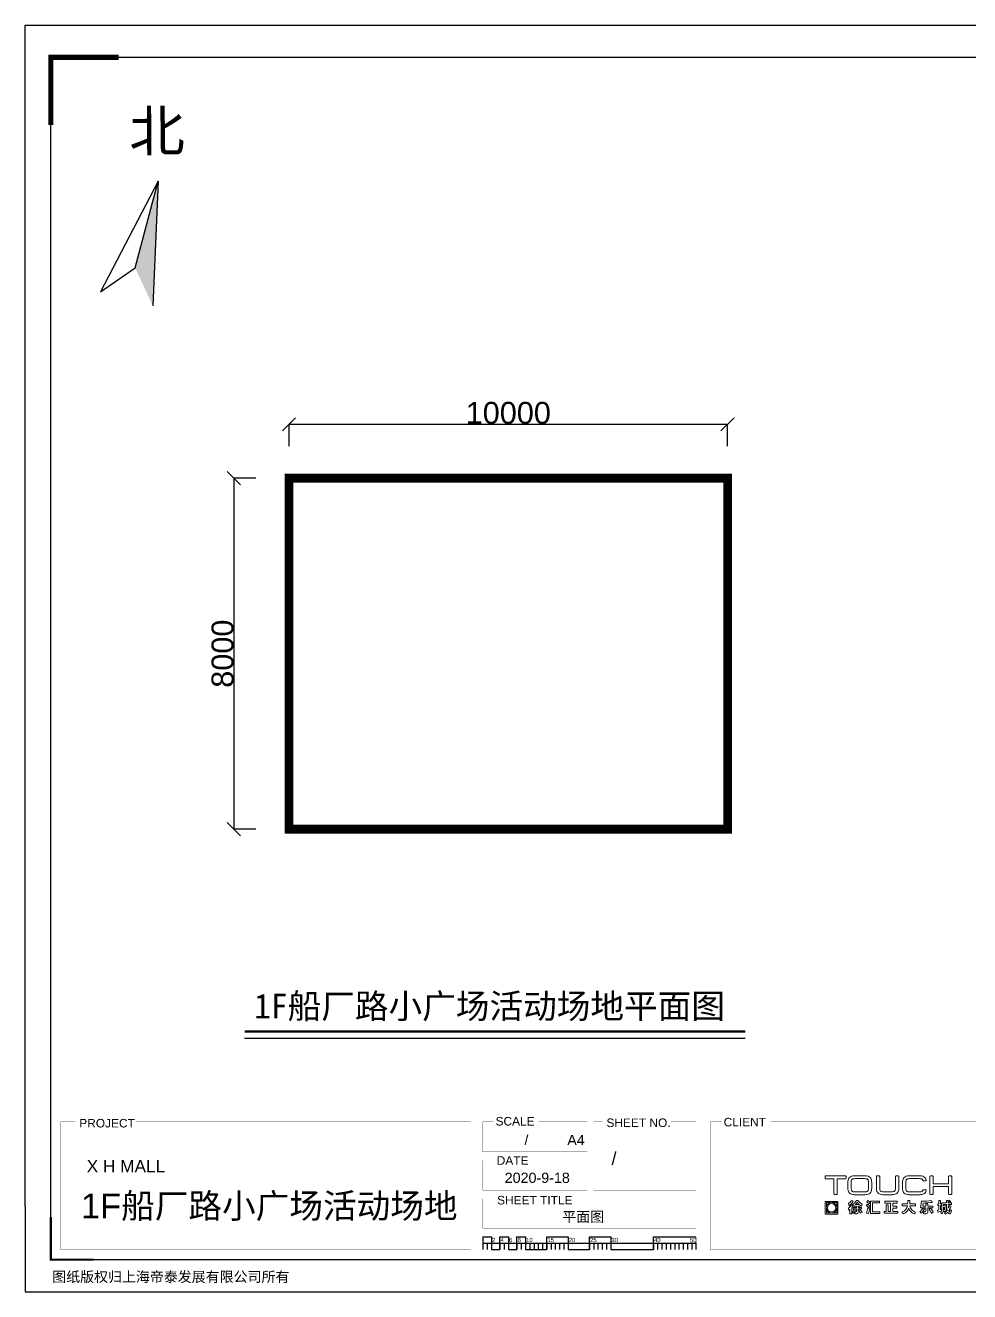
# Model space of a CAD drawing. Header units: inches. Extents: x -3944 to 36880, y -14937 to 13931.
# Drawn here: x -3944 to 17592, y -14937 to 13931 of the extents above; entities that cross this region are included whole.
import ezdxf
from ezdxf.enums import TextEntityAlignment as Align

# ---------------------------------------------------------------- set-up
doc = ezdxf.new("R2010")
doc.units = ezdxf.units.IN
doc.header["$MEASUREMENT"] = 0
for name, color, linetype in [('DIM', 3, 'Continuous'), ('WALL', 255, 'Continuous'), ('图层 1', 7, 'Continuous')]:
    doc.layers.add(name, color=color, linetype=linetype)
doc.styles.add('3F_2017.02$0$H1', font='swisscl.ttf')
doc.styles.get("Standard").update_dxf_attribs({"font": 'arial.ttf'})
doc.dimstyles.new('DIM-200MM', dxfattribs={"dimtxt": 200, "dimasz": 120, "dimexe": 10, "dimexo": 10, "dimgap": 0.7, "dimtad": 1, "dimdec": 0, "dimrnd": 5, "dimzin": 1, "dimdsep": 46, "dimtxsty": 'Standard', "dimblk": 'OBLIQUE', "dimcen": 0.5, "dimdle": 1, "dimclrd": 256, "dimclre": 256, "dimclrt": 7, "dimaunit": 1, "dimadec": 0, "dimazin": 0, "dimtfac": 1, "dimtdec": 0, "dimtix": 1, "dimtmove": 2, "dimatfit": 3, "dimfxl": 0, "dimtolj": 1, "dimtzin": 1, "dimarcsym": 0})

# ---------------------------------------------------------------- blocks, each defined once
blk = doc.blocks.new('block 35')
at = {"layer": '图层 1', "lineweight": 0}
blk.add_lwpolyline([(116.32, -100.16), (109.08, -100.16), (109.08, -107.4), (116.32, -107.4), (116.32, -100.16), (116.32, -100.16)], dxfattribs=at)
for points, knots in [([(120.65, -85.64), (120.65, -85.64), (109.29, -85.64), (109.29, -85.64), (109.11, -85.64), (108.97, -85.78), (108.97, -85.96), (108.97, -85.96), (108.97, -86.98), (108.97, -86.98), (108.97, -87.16), (109.11, -87.3), (109.29, -87.3), (109.29, -87.3), (113.98, -87.3), (113.98, -87.3), (113.98, -87.3), (114, -87.31), (114.02, -87.31), (114.02, -87.31), (114.02, -95.91), (114.02, -95.91), (114.02, -96.09), (114.16, -96.23), (114.34, -96.23), (114.34, -96.23), (115.6, -96.23), (115.6, -96.23), (115.78, -96.23), (115.92, -96.09), (115.92, -95.91), (115.92, -95.91), (115.92, -87.31), (115.92, -87.31), (115.92, -87.31), (115.96, -87.3), (115.96, -87.3), (115.96, -87.3), (120.65, -87.3), (120.65, -87.3), (120.83, -87.3), (120.97, -87.16), (120.97, -86.98), (120.97, -86.98), (120.97, -85.96), (120.97, -85.96), (120.97, -85.78), (120.83, -85.64), (120.65, -85.64), (120.65, -85.64), (120.65, -85.64), (120.65, -85.64)], [0, 0, 0, 0, 1, 1, 1, 2, 2, 2, 3, 3, 3, 4, 4, 4, 5, 5, 5, 6, 6, 6, 7, 7, 7, 8, 8, 8, 9, 9, 9, 10, 10, 10, 11, 11, 11, 12, 12, 12, 13, 13, 13, 14, 14, 14, 15, 15, 15, 16, 16, 16, 17, 17, 17, 17]), ([(135.45, -87.99), (135.36, -87.58), (135.21, -87.21), (135, -86.9), (134.79, -86.57), (134.49, -86.3), (134.1, -86.09), (133.73, -85.89), (133.26, -85.73), (132.7, -85.64), (132.15, -85.54), (131.48, -85.5), (130.69, -85.5), (130.69, -85.5), (126.89, -85.5), (126.89, -85.5), (126.11, -85.5), (125.43, -85.54), (124.89, -85.64), (124.33, -85.73), (123.86, -85.89), (123.49, -86.09), (123.1, -86.3), (122.8, -86.57), (122.58, -86.89), (122.38, -87.21), (122.22, -87.58), (122.13, -87.99), (122.04, -88.39), (121.99, -88.85), (121.97, -89.34), (121.96, -89.82), (121.95, -90.35), (121.95, -90.94), (121.95, -91.53), (121.96, -92.06), (121.97, -92.54), (121.99, -93.03), (122.04, -93.49), (122.13, -93.89), (122.22, -94.3), (122.38, -94.67), (122.58, -94.98), (122.8, -95.31), (123.1, -95.58), (123.49, -95.79), (123.86, -95.99), (124.33, -96.14), (124.89, -96.24), (125.43, -96.33), (126.11, -96.38), (126.89, -96.38), (126.89, -96.38), (130.69, -96.38), (130.69, -96.38), (131.48, -96.38), (132.15, -96.33), (132.7, -96.24), (133.26, -96.14), (133.73, -95.99), (134.1, -95.79), (134.49, -95.58), (134.79, -95.31), (135, -94.98), (135.21, -94.67), (135.36, -94.3), (135.45, -93.89), (135.54, -93.49), (135.59, -93.03), (135.61, -92.54), (135.63, -92.05), (135.63, -91.51), (135.63, -90.94), (135.63, -90.36), (135.63, -89.83), (135.61, -89.34), (135.59, -88.84), (135.54, -88.39), (135.45, -87.99), (135.45, -87.99), (135.45, -87.99), (135.45, -87.99)], [0, 0, 0, 0, 1, 1, 1, 2, 2, 2, 3, 3, 3, 4, 4, 4, 5, 5, 5, 6, 6, 6, 7, 7, 7, 8, 8, 8, 9, 9, 9, 10, 10, 10, 11, 11, 11, 12, 12, 12, 13, 13, 13, 14, 14, 14, 15, 15, 15, 16, 16, 16, 17, 17, 17, 18, 18, 18, 19, 19, 19, 20, 20, 20, 21, 21, 21, 22, 22, 22, 23, 23, 23, 24, 24, 24, 25, 25, 25, 26, 26, 26, 27, 27, 27, 27]), ([(150.74, -85.59), (150.74, -85.59), (149.47, -85.59), (149.47, -85.59), (149.38, -85.59), (149.3, -85.63), (149.25, -85.69), (149.18, -85.74), (149.15, -85.83), (149.15, -85.91), (149.15, -85.91), (149.16, -90.83), (149.16, -90.83), (149.16, -91.44), (149.16, -92.07), (149.15, -92.51), (149.14, -92.93), (149.1, -93.29), (149.04, -93.57), (148.99, -93.83), (148.91, -94.03), (148.8, -94.18), (148.7, -94.31), (148.56, -94.42), (148.36, -94.49), (148.15, -94.58), (147.86, -94.64), (147.5, -94.67), (147.13, -94.7), (146.66, -94.72), (146.12, -94.72), (146.12, -94.72), (143.16, -94.72), (143.16, -94.72), (142.61, -94.72), (142.14, -94.7), (141.77, -94.67), (141.42, -94.64), (141.13, -94.58), (140.91, -94.49), (140.71, -94.42), (140.57, -94.32), (140.47, -94.18), (140.37, -94.04), (140.29, -93.83), (140.23, -93.57), (140.18, -93.29), (140.14, -92.93), (140.13, -92.51), (140.12, -92.08), (140.12, -91.44), (140.12, -90.83), (140.12, -90.83), (140.12, -85.91), (140.12, -85.91), (140.12, -85.73), (139.97, -85.59), (139.8, -85.59), (139.8, -85.59), (138.54, -85.59), (138.54, -85.59), (138.36, -85.59), (138.22, -85.74), (138.22, -85.91), (138.22, -85.91), (138.22, -90.83), (138.22, -90.83), (138.22, -91.41), (138.22, -92.05), (138.24, -92.53), (138.25, -93.03), (138.3, -93.48), (138.39, -93.88), (138.49, -94.3), (138.64, -94.67), (138.84, -94.98), (139.06, -95.3), (139.36, -95.57), (139.75, -95.78), (140.12, -95.99), (140.59, -96.14), (141.15, -96.23), (141.7, -96.33), (142.37, -96.38), (143.16, -96.38), (143.16, -96.38), (146.12, -96.38), (146.12, -96.38), (146.9, -96.38), (147.58, -96.33), (148.12, -96.23), (148.68, -96.14), (149.15, -95.99), (149.52, -95.78), (149.91, -95.57), (150.21, -95.3), (150.43, -94.98), (150.63, -94.67), (150.78, -94.3), (150.88, -93.88), (150.96, -93.48), (151.02, -93.03), (151.03, -92.53), (151.05, -92.05), (151.06, -91.41), (151.06, -90.83), (151.06, -90.83), (151.06, -85.91), (151.06, -85.91), (151.06, -85.73), (150.91, -85.59), (150.74, -85.59), (150.74, -85.59), (150.74, -85.59), (150.74, -85.59)], [0, 0, 0, 0, 1, 1, 1, 2, 2, 2, 3, 3, 3, 4, 4, 4, 5, 5, 5, 6, 6, 6, 7, 7, 7, 8, 8, 8, 9, 9, 9, 10, 10, 10, 11, 11, 11, 12, 12, 12, 13, 13, 13, 14, 14, 14, 15, 15, 15, 16, 16, 16, 17, 17, 17, 18, 18, 18, 19, 19, 19, 20, 20, 20, 21, 21, 21, 22, 22, 22, 23, 23, 23, 24, 24, 24, 25, 25, 25, 26, 26, 26, 27, 27, 27, 28, 28, 28, 29, 29, 29, 30, 30, 30, 31, 31, 31, 32, 32, 32, 33, 33, 33, 34, 34, 34, 35, 35, 35, 36, 36, 36, 37, 37, 37, 38, 38, 38, 38]), ([(164.81, -93.59), (164.75, -93.84), (164.68, -94.05), (164.57, -94.19), (164.47, -94.33), (164.32, -94.43), (164.13, -94.51), (163.91, -94.59), (163.62, -94.65), (163.27, -94.68), (162.9, -94.71), (162.43, -94.73), (161.88, -94.73), (161.88, -94.73), (158.09, -94.73), (158.09, -94.73), (157.54, -94.73), (157.07, -94.71), (156.69, -94.68), (156.34, -94.65), (156.05, -94.59), (155.83, -94.51), (155.64, -94.43), (155.49, -94.33), (155.39, -94.19), (155.29, -94.05), (155.21, -93.84), (155.15, -93.59), (155.1, -93.3), (155.06, -92.95), (155.05, -92.52), (155.05, -92.1), (155.04, -91.59), (155.04, -91), (155.04, -90.41), (155.05, -89.78), (155.05, -89.35), (155.06, -88.93), (155.1, -88.58), (155.15, -88.29), (155.21, -88.04), (155.29, -87.83), (155.39, -87.69), (155.49, -87.55), (155.64, -87.45), (155.83, -87.37), (156.05, -87.29), (156.34, -87.23), (156.69, -87.2), (157.07, -87.17), (157.54, -87.15), (158.08, -87.15), (158.08, -87.15), (161.88, -87.15), (161.88, -87.15), (162.43, -87.15), (162.9, -87.17), (163.27, -87.2), (163.62, -87.23), (163.91, -87.29), (164.13, -87.37), (164.32, -87.45), (164.47, -87.55), (164.57, -87.69), (164.68, -87.83), (164.75, -88.04), (164.81, -88.29), (164.81, -88.31), (164.81, -88.34), (164.82, -88.35), (164.82, -88.35), (166.71, -88.35), (166.71, -88.35), (166.69, -88.23), (166.67, -88.1), (166.64, -87.99), (166.55, -87.57), (166.4, -87.2), (166.2, -86.89), (165.98, -86.56), (165.68, -86.29), (165.29, -86.08), (164.92, -85.88), (164.45, -85.73), (163.89, -85.63), (163.34, -85.54), (162.67, -85.49), (161.88, -85.49), (161.88, -85.49), (158.09, -85.49), (158.09, -85.49), (157.3, -85.49), (156.62, -85.54), (156.08, -85.63), (155.52, -85.73), (155.05, -85.88), (154.68, -86.08), (154.29, -86.29), (153.99, -86.56), (153.77, -86.89), (153.56, -87.2), (153.41, -87.57), (153.32, -87.99), (153.23, -88.39), (153.18, -88.84), (153.16, -89.34), (153.15, -89.78), (153.14, -90.4), (153.14, -90.95), (153.14, -90.95), (153.14, -91), (153.14, -91), (153.14, -91), (153.14, -91.05), (153.14, -91.05), (153.14, -91.59), (153.15, -92.1), (153.16, -92.54), (153.18, -93.04), (153.23, -93.49), (153.32, -93.89), (153.41, -94.31), (153.56, -94.68), (153.77, -94.99), (153.99, -95.32), (154.29, -95.59), (154.68, -95.8), (155.05, -96), (155.52, -96.15), (156.08, -96.25), (156.62, -96.34), (157.3, -96.39), (158.08, -96.39), (158.08, -96.39), (161.88, -96.39), (161.88, -96.39), (162.67, -96.39), (163.34, -96.34), (163.89, -96.25), (164.45, -96.15), (164.92, -96), (165.29, -95.8), (165.68, -95.59), (165.98, -95.31), (166.2, -94.99), (166.4, -94.68), (166.55, -94.31), (166.64, -93.89), (166.67, -93.77), (166.69, -93.65), (166.71, -93.52), (166.71, -93.52), (164.82, -93.52), (164.82, -93.52), (164.81, -93.54), (164.81, -93.57), (164.81, -93.59), (164.81, -93.59), (164.81, -93.59), (164.81, -93.59)], [0, 0, 0, 0, 1, 1, 1, 2, 2, 2, 3, 3, 3, 4, 4, 4, 5, 5, 5, 6, 6, 6, 7, 7, 7, 8, 8, 8, 9, 9, 9, 10, 10, 10, 11, 11, 11, 12, 12, 12, 13, 13, 13, 14, 14, 14, 15, 15, 15, 16, 16, 16, 17, 17, 17, 18, 18, 18, 19, 19, 19, 20, 20, 20, 21, 21, 21, 22, 22, 22, 23, 23, 23, 24, 24, 24, 25, 25, 25, 26, 26, 26, 27, 27, 27, 28, 28, 28, 29, 29, 29, 30, 30, 30, 31, 31, 31, 32, 32, 32, 33, 33, 33, 34, 34, 34, 35, 35, 35, 36, 36, 36, 37, 37, 37, 38, 38, 38, 39, 39, 39, 40, 40, 40, 41, 41, 41, 42, 42, 42, 43, 43, 43, 44, 44, 44, 45, 45, 45, 46, 46, 46, 47, 47, 47, 48, 48, 48, 49, 49, 49, 50, 50, 50, 51, 51, 51, 52, 52, 52, 53, 53, 53, 53]), ([(180.91, -85.64), (180.91, -85.64), (179.65, -85.64), (179.65, -85.64), (179.48, -85.64), (179.34, -85.78), (179.34, -85.96), (179.34, -85.96), (179.34, -90.05), (179.34, -90.05), (179.34, -90.05), (179.33, -90.09), (179.33, -90.09), (179.33, -90.09), (174.96, -90.09), (174.96, -90.09), (174.96, -90.09), (170.59, -90.09), (170.59, -90.09), (170.59, -90.09), (170.58, -90.05), (170.58, -90.05), (170.58, -90.05), (170.58, -85.96), (170.58, -85.96), (170.58, -85.78), (170.44, -85.64), (170.27, -85.64), (170.27, -85.64), (169.01, -85.64), (169.01, -85.64), (168.83, -85.64), (168.69, -85.78), (168.69, -85.96), (168.69, -85.96), (168.69, -95.88), (168.69, -95.88), (168.69, -96.06), (168.83, -96.2), (169.01, -96.2), (169.01, -96.2), (170.27, -96.2), (170.27, -96.2), (170.44, -96.2), (170.58, -96.06), (170.58, -95.88), (170.58, -95.88), (170.58, -91.79), (170.58, -91.79), (170.58, -91.79), (170.59, -91.77), (170.59, -91.75), (170.59, -91.75), (170.84, -91.75), (170.84, -91.75), (170.84, -91.75), (179.08, -91.75), (179.08, -91.75), (179.08, -91.75), (179.33, -91.75), (179.33, -91.75), (179.33, -91.77), (179.34, -91.79), (179.34, -91.79), (179.34, -91.79), (179.34, -95.88), (179.34, -95.88), (179.34, -96.06), (179.48, -96.2), (179.65, -96.2), (179.65, -96.2), (180.91, -96.2), (180.91, -96.2), (181.09, -96.2), (181.23, -96.06), (181.23, -95.88), (181.23, -95.88), (181.23, -85.96), (181.23, -85.96), (181.23, -85.78), (181.09, -85.64), (180.91, -85.64), (180.91, -85.64), (180.91, -85.64), (180.91, -85.64)], [0, 0, 0, 0, 1, 1, 1, 2, 2, 2, 3, 3, 3, 4, 4, 4, 5, 5, 5, 6, 6, 6, 7, 7, 7, 8, 8, 8, 9, 9, 9, 10, 10, 10, 11, 11, 11, 12, 12, 12, 13, 13, 13, 14, 14, 14, 15, 15, 15, 16, 16, 16, 17, 17, 17, 18, 18, 18, 19, 19, 19, 20, 20, 20, 21, 21, 21, 22, 22, 22, 23, 23, 23, 24, 24, 24, 25, 25, 25, 26, 26, 26, 27, 27, 27, 28, 28, 28, 28]), ([(130.69, -94.72), (130.69, -94.72), (126.89, -94.72), (126.89, -94.72), (126.34, -94.72), (125.87, -94.71), (125.5, -94.68), (125.15, -94.65), (124.86, -94.59), (124.64, -94.5), (124.45, -94.42), (124.31, -94.32), (124.21, -94.19), (124.1, -94.04), (124.02, -93.84), (123.97, -93.58), (123.91, -93.3), (123.88, -92.94), (123.87, -92.52), (123.86, -92.08), (123.85, -91.55), (123.85, -90.94), (123.85, -90.33), (123.85, -89.79), (123.87, -89.36), (123.87, -88.94), (123.91, -88.58), (123.96, -88.3), (124.01, -88.04), (124.1, -87.84), (124.2, -87.69), (124.3, -87.56), (124.45, -87.45), (124.64, -87.38), (124.86, -87.29), (125.15, -87.23), (125.5, -87.2), (125.88, -87.17), (126.34, -87.16), (126.89, -87.16), (126.89, -87.16), (130.69, -87.16), (130.69, -87.16), (131.24, -87.16), (131.71, -87.17), (132.08, -87.2), (132.43, -87.23), (132.72, -87.29), (132.94, -87.38), (133.13, -87.45), (133.28, -87.56), (133.38, -87.69), (133.49, -87.84), (133.56, -88.04), (133.62, -88.3), (133.67, -88.58), (133.71, -88.94), (133.72, -89.36), (133.73, -89.8), (133.73, -90.33), (133.73, -90.94), (133.73, -91.55), (133.73, -92.08), (133.72, -92.52), (133.71, -92.94), (133.67, -93.3), (133.62, -93.58), (133.56, -93.84), (133.49, -94.04), (133.38, -94.19), (133.28, -94.32), (133.13, -94.42), (132.94, -94.5), (132.72, -94.59), (132.43, -94.65), (132.08, -94.68), (131.71, -94.71), (131.24, -94.72), (130.69, -94.72), (130.69, -94.72), (130.69, -94.72), (130.69, -94.72)], [0, 0, 0, 0, 1, 1, 1, 2, 2, 2, 3, 3, 3, 4, 4, 4, 5, 5, 5, 6, 6, 6, 7, 7, 7, 8, 8, 8, 9, 9, 9, 10, 10, 10, 11, 11, 11, 12, 12, 12, 13, 13, 13, 14, 14, 14, 15, 15, 15, 16, 16, 16, 17, 17, 17, 18, 18, 18, 19, 19, 19, 20, 20, 20, 21, 21, 21, 22, 22, 22, 23, 23, 23, 24, 24, 24, 25, 25, 25, 26, 26, 26, 27, 27, 27, 27]), ([(109.72, -100.79), (109.72, -100.79), (112.51, -100.79), (112.51, -100.79), (111.01, -100.89), (109.81, -102.09), (109.72, -103.58), (109.72, -103.58), (109.72, -100.79), (109.72, -100.79), (109.72, -100.79), (109.72, -100.79), (109.72, -100.79)], [0, 0, 0, 0, 1, 1, 1, 2, 2, 2, 3, 3, 3, 4, 4, 4, 4]), ([(115.69, -103.58), (115.59, -102.09), (114.39, -100.89), (112.9, -100.79), (112.9, -100.79), (115.69, -100.79), (115.69, -100.79), (115.69, -100.79), (115.69, -103.58), (115.69, -103.58), (115.69, -103.58), (115.69, -103.58), (115.69, -103.58)], [0, 0, 0, 0, 1, 1, 1, 2, 2, 2, 3, 3, 3, 4, 4, 4, 4]), ([(109.72, -106.76), (109.72, -106.76), (109.72, -103.97), (109.72, -103.97), (109.81, -105.47), (111.01, -106.67), (112.51, -106.76), (112.51, -106.76), (109.72, -106.76), (109.72, -106.76), (109.72, -106.76), (109.72, -106.76), (109.72, -106.76)], [0, 0, 0, 0, 1, 1, 1, 2, 2, 2, 3, 3, 3, 4, 4, 4, 4]), ([(110.29, -103.79), (110.29, -102.46), (111.37, -101.38), (112.71, -101.38), (114.03, -101.38), (115.11, -102.46), (115.11, -103.79), (115.11, -105.11), (114.03, -106.19), (112.71, -106.19), (111.37, -106.19), (110.29, -105.11), (110.29, -103.79), (110.29, -103.79), (110.29, -103.79), (110.29, -103.79)], [0, 0, 0, 0, 1, 1, 1, 2, 2, 2, 3, 3, 3, 4, 4, 4, 5, 5, 5, 5]), ([(115.69, -106.76), (115.69, -106.76), (112.9, -106.76), (112.9, -106.76), (114.39, -106.67), (115.59, -105.47), (115.69, -103.97), (115.69, -103.97), (115.69, -106.76), (115.69, -106.76), (115.69, -106.76), (115.69, -106.76), (115.69, -106.76)], [0, 0, 0, 0, 1, 1, 1, 2, 2, 2, 3, 3, 3, 4, 4, 4, 4])]:
    blk.add_open_spline(points, degree=3, knots=knots, dxfattribs=at)
blk = doc.blocks.new('block 36')
at = {"layer": '图层 1', "lineweight": 0}
for points in [[(134.98, -106.97), (134.98, -100.08), (140.11, -100.08), (140.11, -101.04), (136.11, -101.04), (136.11, -106.08), (140.21, -106.08), (140.21, -106.97), (134.98, -106.97)], [(142.67, -106.94), (142.67, -105.94), (143.83, -105.94), (143.83, -102.03), (144.99, -102.03), (144.99, -105.94), (146.38, -105.94), (146.38, -101.17), (143, -101.17), (143, -100.08), (150.16, -100.08), (150.16, -101.17), (147.54, -101.17), (147.54, -102.9), (149.86, -102.9), (149.86, -103.99), (147.54, -103.99), (147.54, -105.94), (150.42, -105.94), (150.42, -106.94), (142.67, -106.94)]]:
    blk.add_lwpolyline(points, dxfattribs=at)
for points, knots in [([(124.21, -99.55), (124.21, -99.55), (125.03, -100.25), (125.03, -100.25), (124.31, -101.15), (123.53, -101.94), (122.72, -102.6), (122.63, -102.27), (122.48, -101.88), (122.29, -101.44), (122.99, -100.93), (123.63, -100.3), (124.21, -99.55)], [0, 0, 0, 0, 1, 1, 1, 2, 2, 2, 3, 3, 3, 4, 4, 4, 4]), ([(124.97, -104.45), (124.97, -104.45), (124.97, -103.56), (124.97, -103.56), (124.97, -103.56), (126.82, -103.56), (126.82, -103.56), (126.82, -103.56), (126.82, -102.86), (126.82, -102.86), (126.82, -102.86), (125.66, -102.86), (125.66, -102.86), (125.66, -102.86), (125.66, -102.5), (125.66, -102.5), (125.6, -102.56), (125.5, -102.64), (125.37, -102.73), (125.3, -102.77), (125.26, -102.81), (125.23, -102.83), (125.19, -102.76), (125.13, -102.68), (125.07, -102.56), (124.89, -102.26), (124.75, -102.02), (124.64, -101.87), (125.56, -101.36), (126.3, -100.61), (126.86, -99.62), (126.86, -99.62), (127.95, -99.62), (127.95, -99.62), (127.91, -99.68), (127.88, -99.74), (127.88, -99.78), (128.52, -100.69), (129.27, -101.34), (130.14, -101.74), (129.94, -102.18), (129.8, -102.53), (129.74, -102.8), (129.47, -102.66), (129.24, -102.52), (129.04, -102.37), (129.04, -102.37), (129.04, -102.86), (129.04, -102.86), (129.04, -102.86), (127.92, -102.86), (127.92, -102.86), (127.92, -102.86), (127.92, -103.56), (127.92, -103.56), (127.92, -103.56), (129.8, -103.56), (129.8, -103.56), (129.8, -103.56), (129.8, -104.45), (129.8, -104.45), (129.8, -104.45), (127.92, -104.45), (127.92, -104.45), (127.92, -104.45), (127.92, -106.27), (127.92, -106.27), (127.92, -106.89), (127.62, -107.21), (127.02, -107.23), (126.67, -107.26), (126.34, -107.27), (126.03, -107.27), (126.01, -106.87), (125.93, -106.53), (125.8, -106.24), (125.86, -106.24), (125.96, -106.24), (126.09, -106.24), (126.21, -106.26), (126.29, -106.27), (126.36, -106.27), (126.67, -106.25), (126.82, -106.08), (126.82, -105.74), (126.82, -105.74), (126.82, -104.45), (126.82, -104.45), (126.82, -104.45), (124.97, -104.45), (124.97, -104.45)], [0, 0, 0, 0, 1, 1, 1, 2, 2, 2, 3, 3, 3, 4, 4, 4, 5, 5, 5, 6, 6, 6, 7, 7, 7, 8, 8, 8, 9, 9, 9, 10, 10, 10, 11, 11, 11, 12, 12, 12, 13, 13, 13, 14, 14, 14, 15, 15, 15, 16, 16, 16, 17, 17, 17, 18, 18, 18, 19, 19, 19, 20, 20, 20, 21, 21, 21, 22, 22, 22, 23, 23, 23, 24, 24, 24, 25, 25, 25, 26, 26, 26, 27, 27, 27, 28, 28, 28, 29, 29, 29, 30, 30, 30, 30]), ([(127.39, -100.61), (127.03, -101.1), (126.65, -101.56), (126.23, -102), (126.23, -102), (128.55, -102), (128.55, -102), (128.1, -101.6), (127.72, -101.14), (127.39, -100.61)], [0, 0, 0, 0, 1, 1, 1, 2, 2, 2, 3, 3, 3, 3]), ([(132.73, -100.38), (132.73, -100.38), (133.39, -99.68), (133.39, -99.68), (133.46, -99.73), (133.54, -99.8), (133.65, -99.91), (133.85, -100.05), (134.22, -100.35), (134.75, -100.81), (134.75, -100.81), (134.02, -101.57), (134.02, -101.57), (133.55, -101.13), (133.12, -100.73), (132.73, -100.38)], [0, 0, 0, 0, 1, 1, 1, 2, 2, 2, 3, 3, 3, 4, 4, 4, 5, 5, 5, 5]), ([(152.95, -102.7), (152.95, -102.7), (152.95, -101.6), (152.95, -101.6), (152.95, -101.6), (156.06, -101.6), (156.06, -101.6), (156.1, -101.03), (156.12, -100.37), (156.12, -99.62), (156.12, -99.62), (157.32, -99.62), (157.32, -99.62), (157.32, -99.86), (157.31, -100.19), (157.28, -100.61), (157.28, -101.07), (157.27, -101.4), (157.25, -101.6), (157.25, -101.6), (160.5, -101.6), (160.5, -101.6), (160.5, -101.6), (160.5, -102.7), (160.5, -102.7), (160.5, -102.7), (157.32, -102.7), (157.32, -102.7), (157.78, -104.46), (158.89, -105.64), (160.63, -106.24), (160.23, -106.62), (159.92, -106.96), (159.7, -107.27), (158.24, -106.58), (157.25, -105.52), (156.72, -104.09), (156.28, -105.44), (155.27, -106.51), (153.71, -107.3), (153.68, -107.28), (153.64, -107.22), (153.57, -107.14), (153.29, -106.8), (153.03, -106.55), (152.81, -106.37), (154.73, -105.51), (155.78, -104.29), (155.96, -102.7), (155.96, -102.7), (152.95, -102.7), (152.95, -102.7)], [0, 0, 0, 0, 1, 1, 1, 2, 2, 2, 3, 3, 3, 4, 4, 4, 5, 5, 5, 6, 6, 6, 7, 7, 7, 8, 8, 8, 9, 9, 9, 10, 10, 10, 11, 11, 11, 12, 12, 12, 13, 13, 13, 14, 14, 14, 15, 15, 15, 16, 16, 16, 17, 17, 17, 17]), ([(166.47, -102.8), (166.47, -102.8), (166.47, -101.47), (166.47, -101.47), (166.47, -101.47), (167.66, -101.47), (167.66, -101.47), (167.66, -101.47), (167.66, -102.8), (167.66, -102.8), (167.66, -102.8), (170.44, -102.8), (170.44, -102.8), (170.44, -102.8), (170.44, -103.82), (170.44, -103.82), (170.44, -103.82), (167.66, -103.82), (167.66, -103.82), (167.66, -103.82), (167.66, -105.94), (167.66, -105.94), (167.66, -106.74), (167.27, -107.16), (166.5, -107.2), (166.15, -107.2), (165.72, -107.21), (165.21, -107.23), (165.19, -107.15), (165.16, -107.02), (165.14, -106.87), (165.1, -106.65), (165.03, -106.4), (164.94, -106.11), (165.27, -106.15), (165.61, -106.17), (165.94, -106.17), (166.29, -106.17), (166.47, -106.02), (166.47, -105.71), (166.47, -105.71), (166.47, -103.82), (166.47, -103.82), (166.47, -103.82), (163.35, -103.82), (163.35, -103.82), (163.35, -103.82), (163.92, -100.11), (163.92, -100.11), (165.88, -100.07), (167.79, -99.94), (169.65, -99.72), (169.65, -99.72), (170.04, -100.74), (170.04, -100.74), (168.48, -100.94), (166.8, -101.05), (165.01, -101.07), (165.01, -101.07), (164.71, -102.8), (164.71, -102.8), (164.71, -102.8), (166.47, -102.8), (166.47, -102.8)], [0, 0, 0, 0, 1, 1, 1, 2, 2, 2, 3, 3, 3, 4, 4, 4, 5, 5, 5, 6, 6, 6, 7, 7, 7, 8, 8, 8, 9, 9, 9, 10, 10, 10, 11, 11, 11, 12, 12, 12, 13, 13, 13, 14, 14, 14, 15, 15, 15, 16, 16, 16, 17, 17, 17, 18, 18, 18, 19, 19, 19, 20, 20, 20, 21, 21, 21, 21]), ([(178.03, -104.75), (177.99, -105.44), (177.74, -105.81), (177.27, -105.88), (177.21, -105.88), (177.11, -105.88), (176.97, -105.88), (176.77, -105.9), (176.61, -105.91), (176.48, -105.91), (176.48, -105.73), (176.45, -105.57), (176.41, -105.41), (176.28, -106.21), (176.06, -106.85), (175.75, -107.33), (175.59, -107.16), (175.36, -106.94), (175.05, -106.67), (175.01, -106.63), (174.97, -106.59), (174.95, -106.57), (175.13, -106.33), (175.26, -106.03), (175.35, -105.68), (175.02, -105.77), (174.52, -105.93), (173.86, -106.17), (173.62, -106.24), (173.44, -106.3), (173.33, -106.34), (173.33, -106.34), (173.13, -105.21), (173.13, -105.21), (173.4, -105.15), (173.64, -105.08), (173.86, -105.02), (173.86, -105.02), (173.86, -102.53), (173.86, -102.53), (173.86, -102.53), (173.3, -102.53), (173.3, -102.53), (173.3, -102.53), (173.3, -101.54), (173.3, -101.54), (173.3, -101.54), (173.86, -101.54), (173.86, -101.54), (173.86, -101.54), (173.86, -99.65), (173.86, -99.65), (173.86, -99.65), (174.85, -99.65), (174.85, -99.65), (174.85, -99.65), (174.85, -101.54), (174.85, -101.54), (174.85, -101.54), (175.42, -101.54), (175.42, -101.54), (175.42, -101.54), (175.42, -102.53), (175.42, -102.53), (175.42, -102.53), (174.85, -102.53), (174.85, -102.53), (174.85, -102.53), (174.85, -104.75), (174.85, -104.75), (174.9, -104.73), (174.94, -104.71), (174.99, -104.68), (175.1, -104.66), (175.23, -104.63), (175.38, -104.59), (175.36, -104.87), (175.35, -105.23), (175.35, -105.64), (175.53, -105.05), (175.62, -104.35), (175.62, -103.56), (175.62, -103.56), (175.62, -100.91), (175.62, -100.91), (175.62, -100.91), (178.23, -100.91), (178.23, -100.91), (178.23, -100.78), (178.23, -100.57), (178.23, -100.28), (178.21, -99.99), (178.2, -99.77), (178.2, -99.62), (178.2, -99.62), (179.16, -99.62), (179.16, -99.62), (179.16, -100.21), (179.17, -100.64), (179.19, -100.91), (179.19, -100.91), (179.99, -100.91), (179.99, -100.91), (179.77, -100.6), (179.53, -100.3), (179.29, -100.01), (179.29, -100.01), (179.99, -99.58), (179.99, -99.58), (180.25, -99.91), (180.51, -100.23), (180.75, -100.54), (180.75, -100.54), (180.19, -100.91), (180.19, -100.91), (180.19, -100.91), (180.98, -100.91), (180.98, -100.91), (180.98, -100.91), (180.98, -101.87), (180.98, -101.87), (180.98, -101.87), (179.23, -101.87), (179.23, -101.87), (179.27, -102.64), (179.3, -103.32), (179.33, -103.89), (179.57, -103.43), (179.78, -102.93), (179.95, -102.4), (179.95, -102.4), (180.92, -102.86), (180.92, -102.86), (180.5, -103.81), (180.03, -104.66), (179.52, -105.41), (179.66, -105.94), (179.8, -106.21), (179.95, -106.21), (180.06, -106.21), (180.15, -105.74), (180.22, -104.82), (180.53, -104.97), (180.82, -105.1), (181.08, -105.21), (180.99, -105.88), (180.89, -106.39), (180.78, -106.74), (180.63, -107.14), (180.35, -107.32), (179.95, -107.3), (179.42, -107.3), (179.05, -106.99), (178.83, -106.37), (178.47, -106.75), (178.11, -107.09), (177.74, -107.4), (177.6, -107.22), (177.41, -106.99), (177.17, -106.7), (177.13, -106.66), (177.09, -106.63), (177.07, -106.61), (177.6, -106.32), (178.09, -105.85), (178.53, -105.21), (178.4, -104.42), (178.31, -103.3), (178.27, -101.87), (178.27, -101.87), (176.51, -101.87), (176.51, -101.87), (176.51, -101.87), (176.51, -102.73), (176.51, -102.73), (176.51, -102.73), (178.1, -102.73), (178.1, -102.73), (178.05, -103.33), (178.03, -104), (178.03, -104.75)], [0, 0, 0, 0, 1, 1, 1, 2, 2, 2, 3, 3, 3, 4, 4, 4, 5, 5, 5, 6, 6, 6, 7, 7, 7, 8, 8, 8, 9, 9, 9, 10, 10, 10, 11, 11, 11, 12, 12, 12, 13, 13, 13, 14, 14, 14, 15, 15, 15, 16, 16, 16, 17, 17, 17, 18, 18, 18, 19, 19, 19, 20, 20, 20, 21, 21, 21, 22, 22, 22, 23, 23, 23, 24, 24, 24, 25, 25, 25, 26, 26, 26, 27, 27, 27, 28, 28, 28, 29, 29, 29, 30, 30, 30, 31, 31, 31, 32, 32, 32, 33, 33, 33, 34, 34, 34, 35, 35, 35, 36, 36, 36, 37, 37, 37, 38, 38, 38, 39, 39, 39, 40, 40, 40, 41, 41, 41, 42, 42, 42, 43, 43, 43, 44, 44, 44, 45, 45, 45, 46, 46, 46, 47, 47, 47, 48, 48, 48, 49, 49, 49, 50, 50, 50, 51, 51, 51, 52, 52, 52, 53, 53, 53, 54, 54, 54, 55, 55, 55, 56, 56, 56, 57, 57, 57, 58, 58, 58, 59, 59, 59, 60, 60, 60, 60]), ([(124.17, -101.97), (124.17, -101.97), (124.97, -102.66), (124.97, -102.66), (124.9, -102.75), (124.81, -102.87), (124.7, -103.03), (124.64, -103.12), (124.47, -103.32), (124.21, -103.62), (124.21, -103.62), (124.21, -107.3), (124.21, -107.3), (124.21, -107.3), (123.18, -107.3), (123.18, -107.3), (123.18, -107.3), (123.18, -104.75), (123.18, -104.75), (122.98, -104.95), (122.78, -105.14), (122.58, -105.31), (122.52, -104.87), (122.41, -104.45), (122.25, -104.05), (122.94, -103.52), (123.58, -102.83), (124.17, -101.97)], [0, 0, 0, 0, 1, 1, 1, 2, 2, 2, 3, 3, 3, 4, 4, 4, 5, 5, 5, 6, 6, 6, 7, 7, 7, 8, 8, 8, 9, 9, 9, 9]), ([(125.43, -104.68), (125.43, -104.68), (126.39, -105.08), (126.39, -105.08), (126, -105.81), (125.6, -106.43), (125.2, -106.94), (125.18, -106.91), (125.13, -106.88), (125.07, -106.84), (124.89, -106.73), (124.64, -106.59), (124.31, -106.44), (124.75, -105.98), (125.12, -105.39), (125.43, -104.68)], [0, 0, 0, 0, 1, 1, 1, 2, 2, 2, 3, 3, 3, 4, 4, 4, 5, 5, 5, 5]), ([(128.15, -105.15), (128.15, -105.15), (129.04, -104.68), (129.04, -104.68), (129.13, -104.82), (129.27, -105.03), (129.47, -105.31), (129.78, -105.8), (130.01, -106.16), (130.17, -106.41), (130.17, -106.41), (129.24, -106.9), (129.24, -106.9), (128.89, -106.29), (128.52, -105.7), (128.15, -105.15)], [0, 0, 0, 0, 1, 1, 1, 2, 2, 2, 3, 3, 3, 4, 4, 4, 5, 5, 5, 5]), ([(132.43, -102.43), (132.43, -102.43), (133.09, -101.64), (133.09, -101.64), (133.36, -101.84), (133.7, -102.1), (134.12, -102.43), (134.36, -102.63), (134.54, -102.77), (134.65, -102.86), (134.65, -102.86), (133.92, -103.66), (133.92, -103.66), (133.43, -103.24), (132.94, -102.83), (132.43, -102.43)], [0, 0, 0, 0, 1, 1, 1, 2, 2, 2, 3, 3, 3, 4, 4, 4, 5, 5, 5, 5]), ([(133.42, -103.89), (133.62, -103.96), (133.9, -104.04), (134.25, -104.15), (134.36, -104.18), (134.44, -104.2), (134.48, -104.22), (134.22, -105.37), (133.94, -106.35), (133.65, -107.17), (133.26, -107.01), (132.89, -106.9), (132.56, -106.84), (132.89, -105.95), (133.18, -104.97), (133.42, -103.89)], [0, 0, 0, 0, 1, 1, 1, 2, 2, 2, 3, 3, 3, 4, 4, 4, 5, 5, 5, 5]), ([(164.68, -104.02), (164.68, -104.02), (165.7, -104.55), (165.7, -104.55), (165.13, -105.48), (164.51, -106.27), (163.85, -106.94), (163.54, -106.65), (163.25, -106.43), (162.99, -106.27), (163.63, -105.61), (164.19, -104.86), (164.68, -104.02)], [0, 0, 0, 0, 1, 1, 1, 2, 2, 2, 3, 3, 3, 4, 4, 4, 4]), ([(168.26, -104.62), (168.26, -104.62), (169.12, -104.05), (169.12, -104.05), (169.47, -104.43), (170.03, -105.16), (170.81, -106.24), (170.63, -106.33), (170.38, -106.47), (170.04, -106.67), (169.91, -106.76), (169.81, -106.83), (169.75, -106.87), (169.19, -105.92), (168.7, -105.17), (168.26, -104.62)], [0, 0, 0, 0, 1, 1, 1, 2, 2, 2, 3, 3, 3, 4, 4, 4, 5, 5, 5, 5]), ([(176.44, -105.02), (176.58, -105.02), (176.68, -105.02), (176.74, -105.02), (176.98, -105.02), (177.11, -104.89), (177.11, -104.65), (177.11, -104.34), (177.11, -104.01), (177.11, -103.66), (177.11, -103.66), (176.51, -103.66), (176.51, -103.66), (176.51, -104.12), (176.49, -104.57), (176.44, -105.02)], [0, 0, 0, 0, 1, 1, 1, 2, 2, 2, 3, 3, 3, 4, 4, 4, 5, 5, 5, 5])]:
    blk.add_open_spline(points, degree=3, knots=knots, dxfattribs=at)
blk = doc.blocks.new('block 34')
at = {"layer": '图层 1'}
for name in ['block 35', 'block 36']:
    blk.add_blockref(name, (0, 0), dxfattribs=at)
blk = doc.blocks.new('_Oblique')
at = {"color": 0, "linetype": 'ByBlock', "lineweight": -2}
blk.add_line((-0.5, -0.5), (0.5, 0.5), dxfattribs=at)
blk = doc.blocks.new('*D65')
at = {"layer": 'DEFPOINTS', "color": 0, "transparency": 16777216}
for p in [(12070, 4837), (2070, 3607), (12070, 3607)]:
    blk.add_point(p, dxfattribs=at)
at = {"layer": 'DIM', "lineweight": -2, "transparency": 16777216}
for p, q in [((2069, 4837), (12071, 4837)), ((2070, 4337), (2070, 4847)), ((12070, 4337), (12070, 4847))]:
    blk.add_line(p, q, dxfattribs=at)
at = {"layer": 'DIM', "lineweight": -2, "transparency": 16777216, "xscale": 300, "yscale": 300, "zscale": 300, "rotation": 180}
blk.add_blockref('_Oblique', (2070, 4837), dxfattribs=at)
at = {"layer": 'DIM', "lineweight": -2, "transparency": 16777216, "xscale": 300, "yscale": 300, "zscale": 300}
blk.add_blockref('_Oblique', (12070, 4837), dxfattribs=at)
at = {"layer": 'DIM', "color": 7, "transparency": 16777216, "insert": (7070, 5093), "char_height": 500, "attachment_point": 5}
blk.add_mtext('\\A1;10000', dxfattribs=at)
blk = doc.blocks.new('*D66')
at = {"layer": 'DEFPOINTS', "color": 0, "transparency": 16777216}
for p in [(2070, 3607), (812, -4393), (2070, -4393)]:
    blk.add_point(p, dxfattribs=at)
at = {"layer": 'DIM', "lineweight": -2, "transparency": 16777216}
for p, q in [((1312, 3607), (802, 3607)), ((812, 3608), (812, -4394)), ((1312, -4393), (802, -4393))]:
    blk.add_line(p, q, dxfattribs=at)
at = {"layer": 'DIM', "lineweight": -2, "transparency": 16777216, "xscale": 300, "yscale": 300, "zscale": 300}
for p, rotation in [((812, 3607), 90), ((812, -4393), 270)]:
    blk.add_blockref('_Oblique', p, dxfattribs=dict(at, rotation=rotation))
at = {"layer": 'DIM', "color": 7, "transparency": 16777216, "insert": (556, -393), "char_height": 500, "attachment_point": 5, "rotation": 90}
blk.add_mtext('\\A1;8000', dxfattribs=at)

msp = doc.modelspace()

# ---------------------------------------------------------------- hatches: boundary and pattern name
msp.add_hatch(color=256).paths.add_polyline_path([(-1440.9, 8401.2), (-1034.4, 7533.1), (-910.9, 10379.3)])

# ---------------------------------------------------------------- linework, layer by layer
for p, q in [((-910.9, 10379.3), (-2226.9, 7852.6)), ((-1440.9, 8401.2), (-910.9, 10379.3)), ((-910.9, 10379.3), (-1034.4, 7533.1))]:
    msp.add_line(p, q)
at = {"ltscale": 0.1}
msp.add_line((-2226.9, 7852.6), (-1440.9, 8401.2), dxfattribs=at)
at = {"color": 8}
msp.add_line((6490.2, -13833.4), (11350.2, -13833.4), dxfattribs=at)
for points in [[(-3944.2, -12993.4), (-3944.2, 13931), (34935.8, 13931)], [(1057.3, -9155.5), (12474.2, -9155.5)], [(-3944.2, -12993.4), (-3944.2, -14937.4), (34935.8, -14937.4)], [(6490.2, -13687.6), (6490.2, -13979.2)], [(6684.6, -13833.4), (6684.6, -13979.2)], [(8434.2, -13833.4), (8434.2, -13979.2)], [(8920.2, -13833.4), (8920.2, -13979.2)], [(11350.2, -13833.4), (11350.2, -13979.2)]]:
    msp.add_lwpolyline(points)
for points, const_width in [([(-3361, 11658.3), (-3361, 13202), (-1817.2, 13202)], 116.6), ([(1057.3, -9007.6), (12474.2, -9007.6)], 56.2), ([(-1427.4, -11068), (6212.9, -11068), (6212.9, -13983.4), (-3136, -13983.4), (-3136, -11068), (-2810.1, -11068)], 4.86), ([(7757.6, -11068), (8871.6, -11068), (8871.6, -11748.4), (6490.2, -11748.4), (6490.2, -11068), (6733.2, -11068)], 4.86), ([(10780.9, -11068), (11350.2, -11068), (11350.2, -12623.2), (9017.4, -12623.2), (9017.4, -11068), (9211.8, -11068)], 4.86), ([(13050.9, -11068), (27470.6, -11068), (27470.6, -13983.4), (11678.9, -13983.4), (11678.9, -11068), (11941.1, -11068)], 4.86), ([(8371.6, -11263), (8371.6, -11696.2)], 4.86), ([(7605.9, -11942.8), (8871.6, -11942.8), (8871.6, -12623.2), (6490.2, -12623.2), (6490.2, -11942.8), (6733.2, -11942.8)], 4.86), ([(8381.2, -12817.6), (11350.2, -12817.6), (11350.2, -13488.1), (6490.2, -13488.1), (6490.2, -12817.6), (6733.2, -12817.6)], 4.86), ([(-3361, -13236.4), (-3361, -14208.4), (-2389, -14208.4)], 48.6), ([(6684.6, -13687.6), (6684.6, -13833.4)], 9.72), ([(6879, -13687.6), (6879, -13833.4)], 9.72), ([(7073.4, -13687.6), (7073.4, -13833.4)], 9.72), ([(7267.8, -13687.6), (7267.8, -13833.4)], 9.72), ([(7462.2, -13687.6), (7462.2, -13833.4)], 9.72), ([(7948.2, -13687.6), (7948.2, -13833.4)], 9.72), ([(8434.2, -13687.6), (8434.2, -13833.4)], 9.72), ([(8920.2, -13687.6), (8920.2, -13833.4)], 9.72), ([(9406.2, -13687.6), (9406.2, -13833.4)], 9.72), ([(10378.2, -13687.6), (10378.2, -13833.4)], 9.72), ([(11350.2, -13687.6), (11350.2, -13833.4)], 9.72)]:
    msp.add_lwpolyline(points, dxfattribs=dict(const_width=const_width))
msp.add_lwpolyline([(-3361, 13202), (36296.6, 13202), (36296.6, -14208.4), (-3361, -14208.4)], close=True)
for points in [[(6490.2, -13687.6), (6684.6, -13687.6), (6684.6, -13979.2), (6879, -13979.2), (6879, -13687.6), (7073.4, -13687.6), (7073.4, -13979.2), (7267.8, -13979.2), (7267.8, -13687.6), (7462.2, -13687.6), (7462.2, -13979.2), (7948.2, -13979.2), (7948.2, -13687.6), (8434.2, -13687.6), (8434.2, -13979.2), (8920.2, -13979.2), (8920.2, -13687.6), (9406.2, -13687.6), (9406.2, -13979.2), (10378.2, -13979.2), (10378.2, -13687.6), (11350.2, -13687.6)], [(6587.4, -13833.4), (6587.4, -13979.2)], [(6879, -13833.4), (6879, -13979.2)], [(6976.2, -13833.4), (6976.2, -13979.2)], [(7073.4, -13833.4), (7073.4, -13979.2)], [(7267.8, -13833.4), (7267.8, -13979.2)], [(7365, -13833.4), (7365, -13979.2)], [(7462.2, -13833.4), (7462.2, -13979.2)], [(7559.4, -13833.4), (7559.4, -13979.2)], [(7656.6, -13833.4), (7656.6, -13979.2)], [(7753.8, -13833.4), (7753.8, -13979.2)], [(7851, -13833.4), (7851, -13979.2)], [(7948.2, -13833.4), (7948.2, -13979.2)], [(8045.4, -13833.4), (8045.4, -13979.2)], [(8142.6, -13833.4), (8142.6, -13979.2)], [(8239.8, -13833.4), (8239.8, -13979.2)], [(8337, -13833.4), (8337, -13979.2)], [(9017.4, -13833.4), (9017.4, -13979.2)], [(9114.6, -13833.4), (9114.6, -13979.2)], [(9211.8, -13833.4), (9211.8, -13979.2)], [(9309, -13833.4), (9309, -13979.2)], [(9406.2, -13833.4), (9406.2, -13979.2)], [(10378.2, -13833.4), (10378.2, -13979.2)], [(10475.4, -13833.4), (10475.4, -13979.2)], [(10572.6, -13833.4), (10572.6, -13979.2)], [(10669.8, -13833.4), (10669.8, -13979.2)], [(10767, -13833.4), (10767, -13979.2)], [(10864.2, -13833.4), (10864.2, -13979.2)], [(10961.4, -13833.4), (10961.4, -13979.2)], [(11058.6, -13833.4), (11058.6, -13979.2)], [(11155.8, -13833.4), (11155.8, -13979.2)], [(11253, -13833.4), (11253, -13979.2)]]:
    msp.add_lwpolyline(points, dxfattribs=at)
at = {"layer": 'WALL', "const_width": 200}
msp.add_lwpolyline([(12070.3, 3607), (12070.3, -4393), (2070.3, -4393), (2070.3, 3607)], close=True, dxfattribs=at)

# ---------------------------------------------------------------- block references
at = {"layer": '图层 1', "xscale": 40, "yscale": 40, "zscale": 40}
msp.add_blockref('block 34', (9934.3, -8873.3), dxfattribs=at)

# ---------------------------------------------------------------- texts
at = {"style": '3F_2017.02$0$H1'}
msp.add_text('北', height=929.5, rotation=0.3594, dxfattribs=at).set_placement((-1573.4, 11054.2))
for s, height, p in [('SCALE', 194.4, (6779.3, -11149.4)), ('PROJECT', 194.4, (-2713.5, -11193.8)), ('SHEET NO.', 194.4, (9308, -11184.1)), ('CLIENT', 194.4, (11981.4, -11169.6)), ('A4', 233.28, (8415.1, -11597.4)), ('DATE', 194.4, (6805.9, -12044.2)), ('SHEET TITLE', 194.4, (6814.7, -12948.4)), ('2', 97.2, (6697.9, -13807.8)), ('4', 97.2, (6892.3, -13807.8)), ('6', 97.2, (7086.7, -13807.8)), ('8', 97.2, (7281.1, -13807.8)), ('10', 97.2, (7475.5, -13807.8)), ('15', 97.2, (7961.5, -13807.8)), ('20', 97.2, (8447.5, -13807.8)), ('25', 97.2, (8933.5, -13807.8)), ('30', 97.2, (9419.5, -13807.8)), ('40', 97.2, (10391.5, -13807.8)), ('50', 97.2, (11214.2, -13811.3)), ('图纸版权归上海帝泰发展有限公司所有', 233.28, (-3331.2, -14714.8))]:
    msp.add_text(s, height=height).set_placement(p)
at = {"attachment_point": 1}
for s, insert, char_height, width in [('{\\fSimSun|b0|i0|c134|p2;1F船厂路小广场活动场地平面图}', (1271.8, -8146.6), 562.5, 11652.42), ('X H MALL', (-2544.6, -11936.8), 281.25, 7659.093)]:
    msp.add_mtext(s, dxfattribs=dict(at, insert=insert, char_height=char_height, width=width))
for tag, text, p in [('/', 'AS NOTED', (7529.2, -11593.8)), ('2020-9-18', '2020-7-22', (8473.4, -12457.8))]:
    msp.add_attdef(tag, text=text, height=233.28).set_placement(p, align=Align.RIGHT)
for tag, p, s, height in [('/', (9424.5, -12047.7), 'SHEET NO.', 291.6), ('1F船厂路小广场活动场地', (-2676.4, -13262), '###############', 562.5), ('平面图', (8301.6, -13347.3), 'SHEET-TITLE', 233.28)]:
    msp.add_attdef(tag, p, s, height=height)

# ---------------------------------------------------------------- dimensions: what is measured, and where the dimension line sits
at = {"layer": 'DIM'}
dim = msp.add_linear_dim(base=(12070.3, 4837.4), p1=(2070.3, 3607), p2=(12070.3, 3607), dimstyle='DIM-200MM', override={"dimtxt": 500, "dimasz": 300}, dxfattribs=at)
dim.commit()
dim.dimension.update_dxf_attribs({"geometry": '*D65', "text_midpoint": (7070.3, 5093.4)})
dim = msp.add_linear_dim(base=(811.6, -4393), p1=(2070.3, 3607), p2=(2070.3, -4393), angle=90, dimstyle='DIM-200MM', override={"dimtxt": 500, "dimasz": 300}, dxfattribs=at)
dim.commit()
dim.dimension.update_dxf_attribs({"geometry": '*D66', "text_midpoint": (555.6, -393)})

doc.saveas('drawing.dxf')
